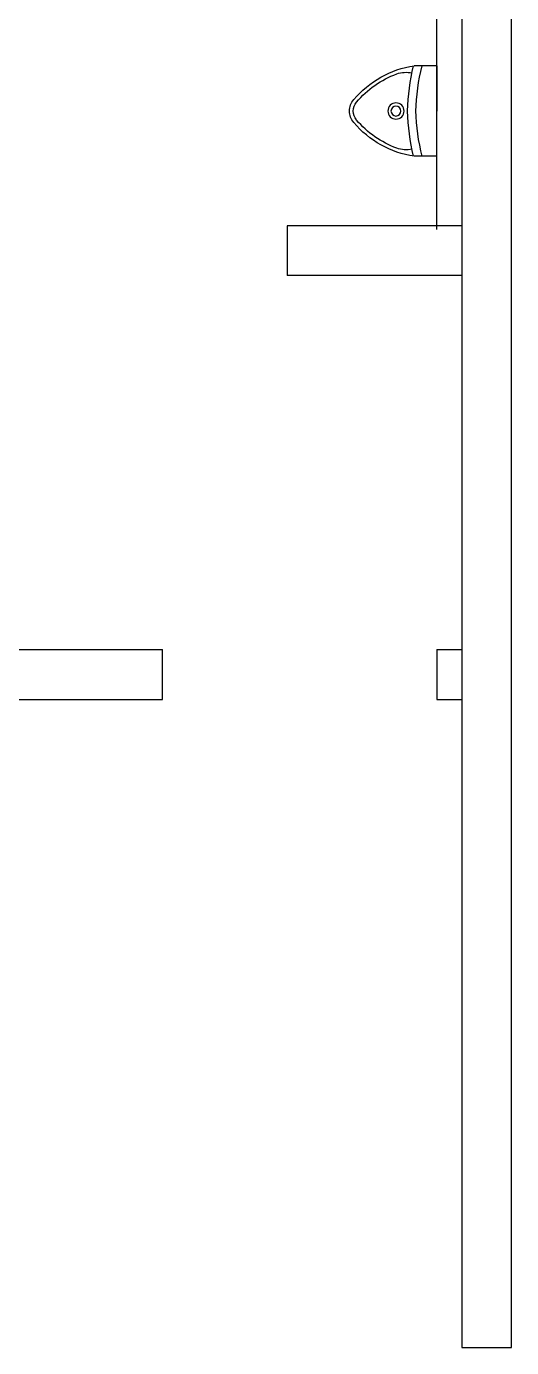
# Model space of a CAD drawing. Header units: millimetres. Extents: x -205 to 117945, y 114 to 103664.
# Drawn here: x 14350 to 16295, y 95064 to 100363 of the extents above; entities that cross this region are included whole.
import ezdxf

# ---------------------------------------------------------------- set-up
doc = ezdxf.new("R2010")
doc.units = ezdxf.units.MM
for name, color, linetype in [('A-RC', 2, 'Continuous'), ('A-TOILET', 252, 'Continuous'), ('A-WALL', 3, 'Continuous')]:
    doc.layers.add(name, color=color, linetype=linetype)

# ---------------------------------------------------------------- blocks, each defined once
blk = doc.blocks.new('A$C198f86d3')
at = {"lineweight": -3}
for p, q in [((-181.4, 0), (0, 0)), ((-181.4, 0), (-181.4, -90.3)), ((181.4, 0), (0, 0)), ((181.4, 0), (181.4, -90.3))]:
    blk.add_line(p, q, dxfattribs=at)
for radius in [32.5, 20]:
    blk.add_circle((0, -163.5), radius, dxfattribs=at)
for centre, radius, start, end in [((20.7, 736.1), 819.8, 255.724, 268.592), ((204.4, -33.7), 389.9, 188.3428, 230.0968), ((20.7, 736.1), 853.3, 256.3218, 268.592), ((-39.2, -122.7), 116.1, 168.393, 198.941), ((-20.7, 736.1), 819.8, 271.4035, 284.2715), ((-20.7, 736.1), 853.3, 271.4035, 283.6738), ((-204.4, -33.7), 389.9, 309.8987, 351.6527), ((39.2, -122.7), 116.1, 341.0545, 11.6025), ((208.8, -29.7), 380.8, 200.0609, 229.9825), ((-208.8, -29.7), 380.8, 310.013, 339.9346), ((0, -280.4), 69.6, 228.893, 269.9978), ((0, -280.4), 54.6, 229.1079, 269.9964), ((0, -280.4), 54.6, 269.9991, 310.8877), ((0, -280.4), 69.6, 269.9978, 311.1025)]:
    blk.add_arc(centre, radius, start, end, dxfattribs=at)

msp = doc.modelspace()

# ---------------------------------------------------------------- linework, layer by layer
at = {"layer": 'A-RC', "flags": 128}
msp.add_lwpolyline([(15394.8, 102963.6), (16094.8, 102963.6), (16094.8, 95063.6), (16294.8, 95063.6), (16294.8, 103163.6), (15394.8, 103163.6)], dxfattribs=at)
at = {"layer": 'A-TOILET'}
msp.add_line((15994.8, 99548.6), (15994.8, 100498.6), dxfattribs=at)
at = {"layer": 'A-WALL'}
msp.add_line((15394.8, 99563.6), (15394.8, 99363.6), dxfattribs=at)
at = {"layer": 'A-WALL', "flags": 128}
for points in [[(16094.8, 99563.6), (15394.8, 99563.6)], [(13844.8, 99363.6), (13244.8, 99363.6), (13244.8, 97863.6), (14894.8, 97863.6)], [(16094.8, 99363.6), (15394.8, 99363.6)], [(14894.8, 97663.6), (14894.8, 97863.6)], [(15994.8, 97863.6), (16094.8, 97863.6)], [(15994.8, 97863.6), (15994.8, 97663.6)], [(14294.8, 97513.6), (14294.8, 97663.6), (14894.8, 97663.6)], [(15994.8, 97663.6), (16094.8, 97663.6)]]:
    msp.add_lwpolyline(points, dxfattribs=at)

# ---------------------------------------------------------------- block references
at = {"layer": 'A-TOILET', "xscale": -1, "rotation": 270.0000000000001}
msp.add_blockref('A$C198f86d3', (15994.8, 100023.6), dxfattribs=at)

doc.saveas('drawing.dxf')
